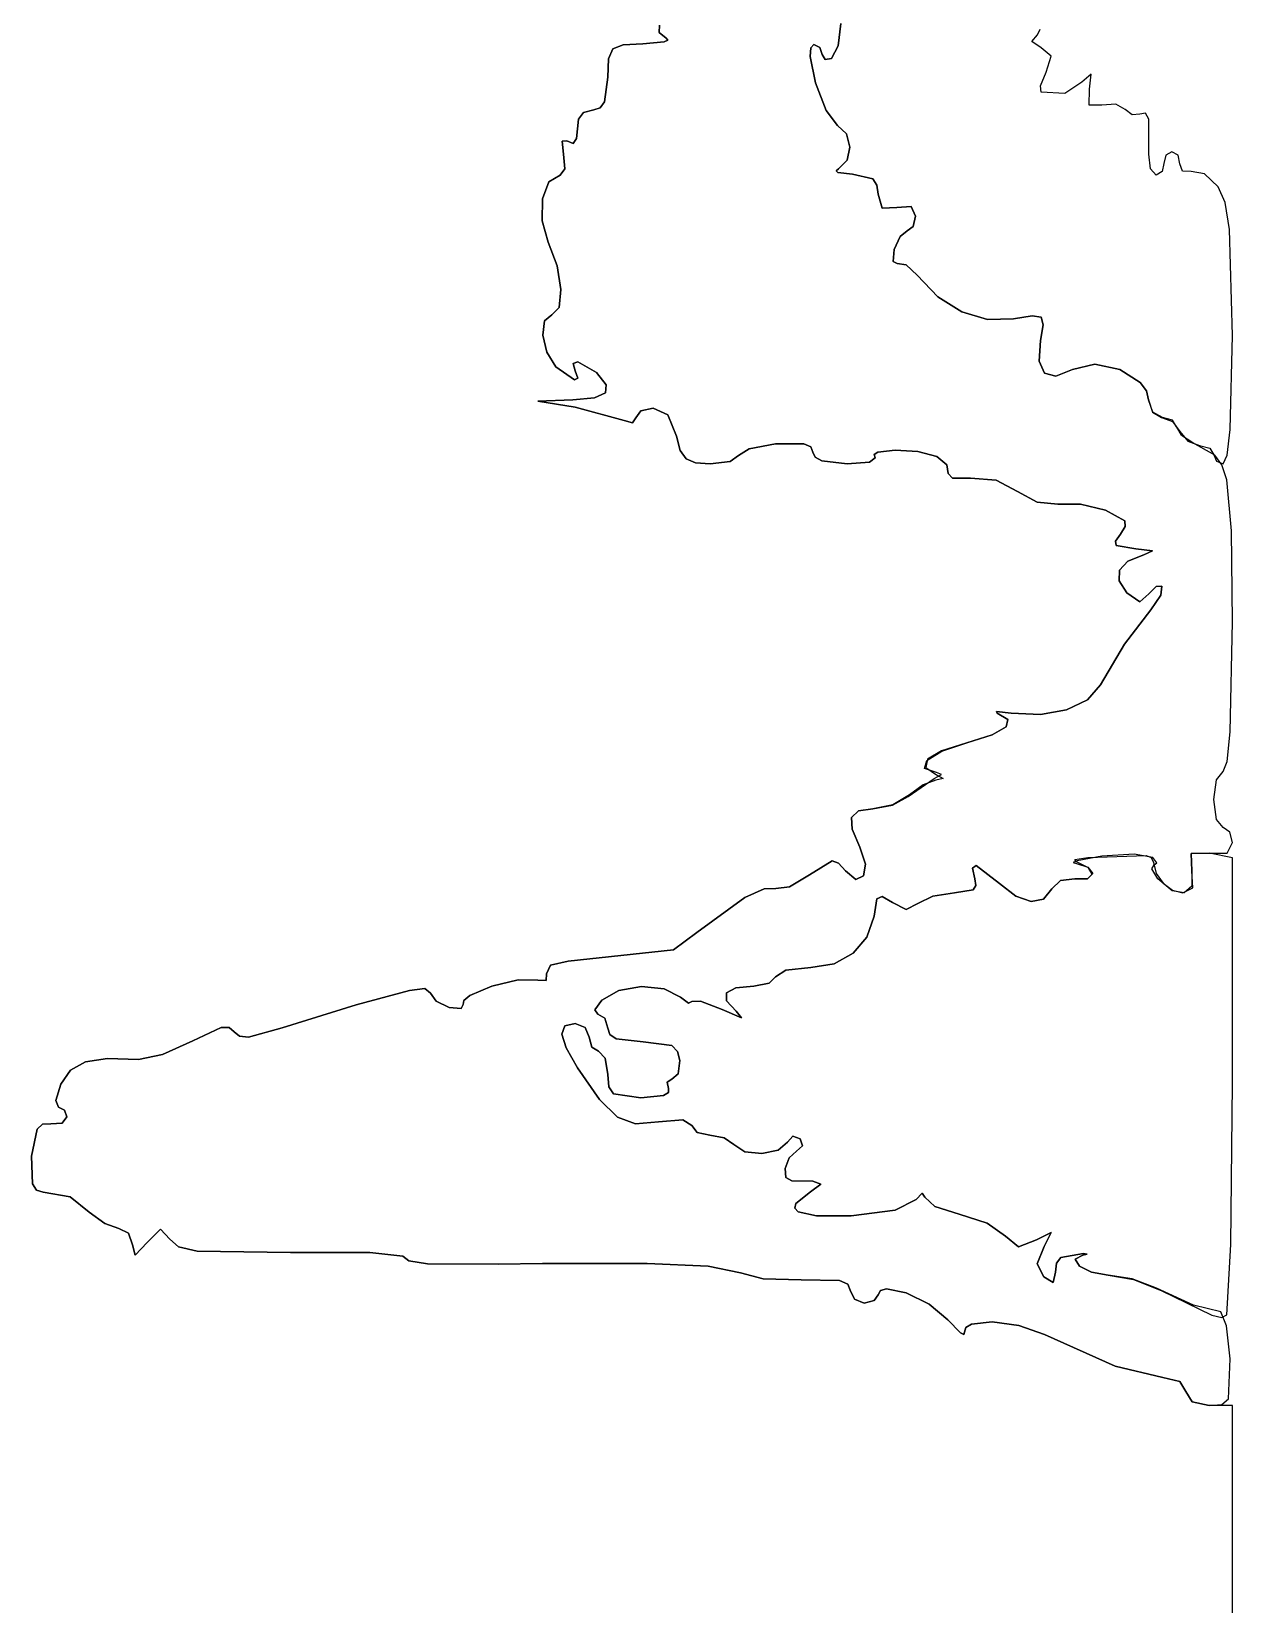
# Model space of a CAD drawing. Extents: x 0 to 397, y 0 to 706.
# Drawn here: x 351.8 to 397.2, y 171.3 to 230.9 of the extents above; entities that cross this region are included whole.
import ezdxf

# ---------------------------------------------------------------- set-up
doc = ezdxf.new("R2010")
doc.units = 0

msp = doc.modelspace()

# ---------------------------------------------------------------- linework, layer by layer
at = {"layer": 'Layer 1', "color": 7}
for points in [[(375.550878, 231.09902), (375.540207, 230.818738), (375.794648, 230.597723), (375.862359, 230.526235), (375.719065, 230.463446), (374.914819, 230.391347), (374.171737, 230.349642), (373.776581, 230.195027), (373.619816, 229.822923), (373.591902, 229.128755), (373.46596, 228.188072), (373.301389, 227.965712), (373.062735, 227.894032), (372.67609, 227.790403), (372.489471, 227.541254), (372.401276, 226.806417), (372.277054, 226.622752), (372.040384, 226.718223), (371.868493, 226.704817), (371.919382, 226.218337), (371.959951, 225.657684), (371.783562, 225.424586), (371.362709, 225.164782), (371.125278, 224.520107), (371.106394, 223.692672), (371.341178, 222.884584), (371.673027, 221.987167), (371.812622, 221.093222), (371.750009, 220.407041), (371.475234, 220.132916), (371.19418, 219.906647), (371.136303, 219.365756), (371.285726, 218.717113), (371.626576, 218.16759), (372.330147, 217.678243), (372.461155, 217.73703), (372.357179, 218.016248), (372.283239, 218.285566), (372.456486, 218.358134), (373.168568, 217.945692), (373.523755, 217.489087), (373.504193, 217.178665), (373.091922, 216.993787), (372.268984, 216.913817), (370.946067, 216.869719), (372.357179, 216.636886), (374.209263, 216.131002), (374.522354, 216.04541), (374.650236, 216.231544), (374.844573, 216.495334), (375.311695, 216.605136), (375.863616, 216.347564), (376.18482, 215.546802), (376.333191, 215.003414), (376.552635, 214.681614), (376.907877, 214.527825), (377.463641, 214.488468), (378.217351, 214.581249), (378.530794, 214.804204), (378.945308, 215.066715), (379.941906, 215.254349), (381.014836, 215.248749), (381.270297, 215.132955), (381.353018, 214.938613), (381.4407, 214.748769), (381.694639, 214.60731), (382.646655, 214.488468), (383.490235, 214.55823), (383.702519, 214.725888), (383.669401, 214.846644), (383.814008, 214.93589), (384.466637, 215.016841), (385.320878, 214.962723), (386.037204, 214.767515), (386.422173, 214.451559), (386.466888, 214.133221), (386.635295, 213.946469), (387.317788, 213.946248), (388.280255, 213.877236), (389.090851, 213.450242), (389.836403, 213.046753), (390.612382, 212.973992), (391.471044, 212.968965), (392.416489, 212.743275), (393.152913, 212.333744), (393.170453, 212.117155), (392.989753, 211.836636), (392.805823, 211.567323), (392.821919, 211.40219), (393.569015, 211.272544), (394.198679, 211.201327), (393.876637, 211.055233), (393.267384, 210.810774), (392.949404, 210.470635), (392.934703, 210.061903), (393.235287, 209.611665), (393.722341, 209.269558), (394.065726, 209.57039), (394.335248, 209.85861), (394.559262, 209.866371), (394.51446, 209.525631), (394.13734, 208.975606), (393.136068, 207.664948), (392.237983, 206.127277), (391.737165, 205.568526), (390.947918, 205.185756), (389.956595, 205.006253), (388.84955, 205.057301), (388.294057, 205.11961), (388.320383, 205.059418), (388.725538, 204.818167), (388.657551, 204.539908), (388.134348, 204.242003), (387.173855, 203.941817), (386.213362, 203.63501), (385.690159, 203.317753), (385.622172, 203.008962), (386.027326, 202.727555), (386.274359, 202.581725), (386.002279, 202.521885), (385.517474, 202.346819), (385.00674, 201.964849), (384.381353, 201.591125), (383.621028, 201.435682), (383.071124, 201.360524), (382.813254, 201.115139), (382.837298, 200.669663), (383.133136, 199.994231), (383.337504, 199.351106), (383.260489, 198.898414), (382.982125, 198.767589), (382.582449, 199.090061), (382.325307, 199.387916), (382.078153, 199.469738), (381.22884, 198.944011), (380.47222, 198.491882), (379.955312, 198.428955), (379.505905, 198.414899), (378.77571, 198.087113), (376.964812, 196.764196), (376.082867, 196.107323), (372.088715, 195.680814), (371.423023, 195.517963), (371.276973, 195.191864), (371.255409, 194.940025), (370.942539, 194.959383), (370.196926, 194.972227), (369.201977, 194.731136), (368.371929, 194.372306), (368.148192, 194.191299), (368.121021, 194.03193), (368.040852, 193.880191), (367.595029, 193.925038), (367.096553, 194.159018), (366.88912, 194.462319), (366.663695, 194.645411), (366.09537, 194.570269), (364.066896, 194.027697), (361.276422, 193.15563), (359.996984, 192.794429), (359.659651, 192.830638), (359.457851, 193.006052), (359.266861, 193.164895), (358.963654, 193.165287), (357.892928, 192.662799), (356.750148, 192.138747), (355.830941, 191.957595), (354.658654, 191.996318), (353.829764, 191.869974), (353.268565, 191.554519), (352.899356, 191.025909), (352.70524, 190.404975), (352.811161, 190.146786), (353.036851, 190.038571), (353.130778, 189.778486), (352.949494, 189.54896), (352.513417, 189.513902), (352.208572, 189.502839), (352.001359, 189.321947), (351.786694, 188.294701), (351.820649, 187.249905), (351.972134, 187.015126), (352.227666, 186.927687), (353.249223, 186.75487), (353.974976, 186.178033), (354.558956, 185.741956), (355.096104, 185.560672), (355.455409, 185.379256), (355.611513, 184.943311), (355.70985, 184.544627), (356.161141, 185.031505), (356.665349, 185.529672), (357.027211, 185.159211), (357.350863, 184.864018), (358.061468, 184.699232), (361.592864, 184.656502), (364.585877, 184.645125), (365.830786, 184.51151), (366.069402, 184.331483), (366.768426, 184.219851), (369.44676, 184.210238), (371.122456, 184.231757), (375.085564, 184.233521), (377.392909, 184.134567), (378.613344, 183.880038), (379.472844, 183.652275), (380.912045, 183.617924), (382.361963, 183.591906), (382.671195, 183.457685), (382.76413, 183.229868), (382.919573, 182.882822), (383.293297, 182.738448), (383.667021, 182.827745), (383.822464, 183.04219), (383.907375, 183.210192), (384.137159, 183.270327), (384.881636, 183.119977), (385.756487, 182.697107), (386.462302, 182.107681), (386.938949, 181.610088), (387.063816, 181.549575), (387.08566, 181.635311), (387.133848, 181.815894), (387.347604, 181.939748), (388.129751, 182.021339), (389.147973, 181.88822), (390.11814, 181.548528), (392.791007, 180.345555), (394.594187, 179.916224), (395.230908, 179.774407), (395.464138, 179.387057), (395.698162, 178.999442), (396.33938, 178.85789), (396.822973, 178.899457), (397.075187, 179.116079), (397.133131, 180.626013), (396.998899, 181.876126), (396.790583, 182.399428), (395.755312, 182.658764), (394.351476, 183.295132), (393.427242, 183.649409), (392.520206, 183.796782), (391.897729, 183.90051), (391.435854, 184.136595), (391.276795, 184.392393), (391.562766, 184.555255), (391.722927, 184.592561), (391.58358, 184.608171), (390.73731, 184.466796), (390.571697, 184.250686), (390.525246, 183.902615), (390.437096, 183.513501), (390.093093, 183.735046), (389.838916, 184.22285), (390.101207, 184.872049), (390.363056, 185.401834), (389.806284, 185.127813), (389.125952, 184.869492), (388.634003, 185.266808), (387.942073, 185.754171), (386.891633, 186.099717), (385.968192, 186.390759), (385.581062, 186.746359), (385.487532, 186.892453), (385.260387, 186.650403), (384.46474, 186.253484), (382.796233, 186.04045), (381.488711, 186.038488), (380.787912, 186.194085), (380.669591, 186.328281), (380.708421, 186.498643), (381.264823, 186.943562), (381.654996, 187.242188), (381.353018, 187.355606), (380.559267, 187.36619), (380.330695, 187.486956), (380.303107, 187.834635), (380.447696, 188.226963), (380.735657, 188.481674), (380.964124, 188.682801), (380.863715, 188.951927), (380.594589, 189.052336), (380.393462, 188.823869), (380.039438, 188.51769), (379.420236, 188.394009), (378.777882, 188.463208), (378.354405, 188.735674), (377.999334, 188.984823), (377.451646, 189.088452), (376.967987, 189.196711), (376.766904, 189.457105), (376.434587, 189.666126), (375.510662, 189.590455), (374.645705, 189.52222), (373.954646, 189.767682), (373.274567, 190.435353), (372.442551, 191.633745), (372.013485, 192.393249), (371.856675, 192.91843), (371.97146, 193.22328), (372.357179, 193.321788), (372.730903, 193.166345), (372.886346, 192.792621), (372.989975, 192.418897), (373.239124, 192.263454), (373.488273, 192.004383), (373.591902, 191.381509), (373.632802, 190.916581), (373.805597, 190.649759), (374.847439, 190.499564), (375.695076, 190.597239), (375.882688, 190.708668), (375.884959, 190.852342), (375.834335, 191.101491), (376.018662, 191.20512), (376.251363, 191.412377), (376.317112, 191.910676), (376.234237, 192.26217), (376.012621, 192.477899), (374.927872, 192.616232), (373.902699, 192.739396), (373.666702, 192.903619), (373.591902, 193.145399), (373.480909, 193.519123), (373.214077, 193.674566), (373.102378, 193.830009), (373.365066, 194.203733), (374.015103, 194.570958), (374.870722, 194.716099), (375.718139, 194.631515), (376.34357, 194.309566), (376.64255, 194.085861), (376.766904, 194.14235), (377.103763, 194.159944), (377.913432, 193.842841), (378.649283, 193.532485), (378.448244, 193.780399), (378.086702, 194.175985), (378.08453, 194.475989), (378.431873, 194.666324), (379.118875, 194.7329), (379.700121, 194.836529), (379.941906, 195.085678), (380.331505, 195.334827), (381.267999, 195.438456), (382.152617, 195.57841), (382.877592, 195.973356), (383.396788, 196.585922), (383.664067, 197.378735), (383.768842, 198.039135), (383.966442, 198.123979), (384.366448, 197.895555), (384.881459, 197.629648), (385.318948, 197.852163), (385.894417, 198.140691), (386.704307, 198.26068), (387.418683, 198.378287), (387.522168, 198.541817), (387.47795, 198.789847), (387.386922, 199.189076), (387.523634, 199.290483), (388.408578, 198.613458), (389.02772, 198.133156), (389.605157, 197.935198), (390.079076, 198.025835), (390.387663, 198.411316), (390.723419, 198.72864), (391.258671, 198.784555), (391.743951, 198.785344), (391.922247, 198.962841), (391.783837, 199.212238), (391.318996, 199.428728), (391.258837, 199.52088), (391.748151, 199.598414), (393.964832, 199.671792), (394.153347, 199.594004), (394.234707, 199.407208), (394.339394, 198.994701), (394.598068, 198.626511), (394.953051, 198.362038), (395.346663, 198.26068), (395.722019, 198.44946), (395.684624, 199.092531), (395.659445, 199.755312), (396.35208, 199.757164), (397.030296, 199.756018), (397.228028, 200.159684), (397.124399, 200.562645), (396.87525, 200.730126), (396.626101, 201.041012), (396.522472, 201.78846), (396.626101, 202.535908), (396.87525, 202.846794), (397.023389, 203.234227), (397.134321, 204.352406), (397.228028, 208.516289), (397.191852, 211.959965), (397.006616, 213.890421), (396.822144, 214.450642), (396.557259, 214.827499), (395.728722, 215.291038), (395.292776, 215.562853), (395.11136, 215.888644), (394.955917, 216.14551), (394.582193, 216.252358), (394.208469, 216.447003), (394.053026, 216.915228), (393.967218, 217.259137), (393.733139, 217.573782), (392.960252, 218.059331), (392.014526, 218.25999), (391.176121, 218.063873), (390.545575, 217.806803), (390.11426, 217.919719), (389.909692, 218.377851), (389.95939, 219.156426), (390.058554, 219.755598), (389.983291, 220.043487), (389.642783, 220.094044), (388.946212, 219.981221), (387.959029, 219.96162), (386.981238, 220.248539), (386.073827, 220.814461), (385.297782, 221.63187), (384.882253, 222.022792), (384.536839, 222.078487), (384.38219, 222.156892), (384.425714, 222.602009), (384.6477, 223.100485), (384.922073, 223.307918), (385.141986, 223.470284), (385.233576, 223.860721), (385.06852, 224.232064), (384.52802, 224.189863), (383.968867, 224.163757), (383.822464, 224.695394), (383.774464, 225.04422), (383.613619, 225.273553), (382.852324, 225.452455), (382.296831, 225.524334), (382.228585, 225.586897), (382.323157, 225.658125), (382.650789, 225.982179), (382.751077, 226.48023), (382.628057, 226.976892), (382.285763, 227.296779), (381.847514, 227.864206), (381.451796, 228.908577), (381.249224, 229.913725), (381.267435, 230.240286), (381.390412, 230.363478), (381.613192, 230.253676), (381.705796, 229.989886), (381.809425, 229.790126), (382.058574, 229.834311), (382.307723, 230.31162), (382.411352, 231.152995)], [(397.228028, 164.838492), (397.228028, 171.848191), (397.228028, 178.85789), (396.346083, 178.85789), (395.699265, 178.999045), (395.464138, 179.387057), (395.230908, 179.774407), (394.594187, 179.916224), (392.791007, 180.345555), (390.11814, 181.548528), (389.147973, 181.88822), (388.129751, 182.021339), (387.347604, 181.939748), (387.133848, 181.815894), (387.08566, 181.635311), (387.063816, 181.549575), (386.938949, 181.610088), (386.462302, 182.107681), (385.756487, 182.697107), (384.881636, 183.119977), (384.137159, 183.270327), (383.907375, 183.210192), (383.822464, 183.04219), (383.667021, 182.827745), (383.293297, 182.738448), (382.919573, 182.882822), (382.76413, 183.229868), (382.671195, 183.457685), (382.361963, 183.591906), (380.912045, 183.617924), (379.472844, 183.652275), (378.613344, 183.880038), (377.392909, 184.134567), (375.085564, 184.233521), (371.122456, 184.231757), (369.44676, 184.210238), (366.768426, 184.219851), (366.069402, 184.331483), (365.830786, 184.51151), (364.585877, 184.645125), (361.592864, 184.656502), (358.061468, 184.699232), (357.350863, 184.864018), (357.027211, 185.159211), (356.665349, 185.529672), (356.161141, 185.031505), (355.70985, 184.544627), (355.611513, 184.943311), (355.455409, 185.379256), (355.096104, 185.560672), (354.558956, 185.741956), (353.974976, 186.178033), (353.249223, 186.75487), (352.227666, 186.927687), (351.972134, 187.015126), (351.820649, 187.249905), (351.786694, 188.294701), (352.001359, 189.321947), (352.208572, 189.502839), (352.513417, 189.513902), (352.949494, 189.54896), (353.130778, 189.778486), (353.036851, 190.038571), (352.811161, 190.146786), (352.70524, 190.404975), (352.899356, 191.025909), (353.268565, 191.554519), (353.829764, 191.869974), (354.658654, 191.996318), (355.830941, 191.957595), (356.750148, 192.138747), (357.892928, 192.662799), (358.963654, 193.165287), (359.266861, 193.164895), (359.457851, 193.006052), (359.659651, 192.830638), (359.996984, 192.794429), (361.276422, 193.15563), (364.066896, 194.027697), (366.09537, 194.570269), (366.663695, 194.645411), (366.88912, 194.462319), (367.096553, 194.159018), (367.595029, 193.925038), (368.040852, 193.880191), (368.121021, 194.03193), (368.148192, 194.191299), (368.371929, 194.372306), (369.201977, 194.731136), (370.196926, 194.972227), (370.942539, 194.959383), (371.255409, 194.940025), (371.276973, 195.191864), (371.423023, 195.517963), (372.088715, 195.680814), (376.082867, 196.107323), (376.964812, 196.764196), (378.77571, 198.087113), (379.505905, 198.414899), (379.955312, 198.428955), (380.47222, 198.491882), (381.22884, 198.944011), (382.078153, 199.469738), (382.325307, 199.387916), (382.582449, 199.090061), (382.982125, 198.767589), (383.260489, 198.898414), (383.337504, 199.351106), (383.133136, 199.994231), (382.837298, 200.669663), (382.813254, 201.115139), (383.071124, 201.360524), (383.621028, 201.435682), (384.364728, 201.5745), (384.949942, 201.908052), (385.945482, 202.585738), (386.213417, 202.744136), (386.027326, 202.818925), (385.568048, 202.969671), (385.666214, 203.266071), (386.231568, 203.61962), (387.173855, 203.941817), (388.134348, 204.242003), (388.657551, 204.539908), (388.725538, 204.818167), (388.320383, 205.059418), (388.294057, 205.11961), (388.84955, 205.057301), (389.956595, 205.006253), (390.947918, 205.185756), (391.737165, 205.568526), (392.237983, 206.127277), (393.136068, 207.664948), (394.13734, 208.975606), (394.51446, 209.525631), (394.559262, 209.866371), (394.335248, 209.85861), (394.065726, 209.57039), (393.722341, 209.269558), (393.235287, 209.611665), (392.934703, 210.061903), (392.949404, 210.470635), (393.267384, 210.810774), (393.876637, 211.055233), (394.198679, 211.201327), (393.569015, 211.272544), (392.821919, 211.40219), (392.805823, 211.567323), (392.989753, 211.836636), (393.170453, 212.117155), (393.152913, 212.333744), (392.416489, 212.743275), (391.471044, 212.968965), (390.612382, 212.973992), (389.836403, 213.046753), (389.090851, 213.450242), (388.280255, 213.877236), (387.317788, 213.946248), (386.635295, 213.946469), (386.466888, 214.133221), (386.422173, 214.451559), (386.037204, 214.767515), (385.320878, 214.962723), (384.466637, 215.016841), (383.814008, 214.93589), (383.669401, 214.846644), (383.702519, 214.725888), (383.490235, 214.55823), (382.646655, 214.488468), (381.694639, 214.60731), (381.4407, 214.748769), (381.353018, 214.938613), (381.270297, 215.132955), (381.014836, 215.248749), (379.941906, 215.254349), (378.945308, 215.066715), (378.530794, 214.804204), (378.217351, 214.581249), (377.463641, 214.488468), (376.907877, 214.527825), (376.552635, 214.681614), (376.333191, 215.003414), (376.18482, 215.546802), (375.863616, 216.347564), (375.311695, 216.605136), (374.844573, 216.495334), (374.650236, 216.231544), (374.522354, 216.04541), (374.209263, 216.131002), (372.357179, 216.636886), (370.946067, 216.869719), (372.268984, 216.913817), (373.091922, 216.993787), (373.504193, 217.178665), (373.523755, 217.489087), (373.168568, 217.945692), (372.456486, 218.358134), (372.283239, 218.285566), (372.357179, 218.016248), (372.461155, 217.73703), (372.330147, 217.678243), (371.626576, 218.16759), (371.285726, 218.717113), (371.136303, 219.365756), (371.19418, 219.906647), (371.475234, 220.132916), (371.750009, 220.407041), (371.812622, 221.093222), (371.673027, 221.987167), (371.341178, 222.884584), (371.106394, 223.692672), (371.125278, 224.520107), (371.362709, 225.164782), (371.783562, 225.424586), (371.959951, 225.657684), (371.919382, 226.218337), (371.868493, 226.704817), (372.040384, 226.718223), (372.277054, 226.622752), (372.401276, 226.806417), (372.489471, 227.541254), (372.67609, 227.790403), (373.062735, 227.894032), (373.301389, 227.965712), (373.46596, 228.188072), (373.591902, 229.128755), (373.619816, 229.822923), (373.776581, 230.195027), (374.171737, 230.349642), (374.914819, 230.391347), (375.719065, 230.463446), (375.862359, 230.526235), (375.794648, 230.597723), (375.540207, 230.818738), (375.550878, 231.09902)], [(382.411352, 231.152995), (382.307723, 230.31162), (382.058574, 229.834311), (381.809425, 229.790126), (381.705796, 229.989886), (381.613192, 230.253676), (381.390412, 230.363478), (381.267435, 230.240286), (381.249224, 229.913725), (381.451796, 228.908577), (381.847514, 227.864206), (382.285763, 227.296779), (382.628057, 226.976892), (382.751077, 226.48023), (382.650789, 225.982179), (382.323157, 225.658125), (382.228585, 225.586897), (382.296831, 225.524334), (382.852324, 225.452455), (383.613619, 225.273553), (383.774464, 225.04422), (383.822464, 224.695394), (383.968867, 224.163757), (384.52802, 224.189863), (385.06852, 224.232064), (385.233576, 223.860721), (385.141986, 223.470284), (384.922073, 223.307918), (384.6477, 223.100485), (384.425714, 222.602009), (384.38219, 222.156892), (384.536839, 222.078487), (384.882253, 222.022792), (385.297782, 221.63187), (386.073827, 220.814461), (386.981238, 220.248539), (387.959029, 219.96162), (388.946212, 219.981221), (389.642783, 220.094044), (389.983291, 220.043487), (390.058554, 219.755598), (389.95939, 219.156426), (389.909692, 218.377851), (390.11426, 217.919719), (390.545575, 217.806803), (391.176121, 218.063873), (392.014526, 218.25999), (392.960252, 218.059331), (393.733139, 217.573782), (393.967218, 217.259137), (394.053026, 216.915228), (394.1974, 216.447003), (394.544446, 216.252358), (394.951155, 216.096915), (395.239066, 215.723191), (395.541, 215.349467), (395.982369, 215.194024), (396.36381, 215.090395), (396.522472, 214.841246), (396.626101, 214.592097), (396.87525, 214.488468), (397.022347, 214.825305), (397.133395, 215.791718), (397.228028, 219.348691), (397.116109, 223.359335), (396.950612, 224.378687), (396.689336, 224.978675), (396.166387, 225.467228), (395.665927, 225.561817), (395.338064, 225.565521), (395.234832, 225.841217), (395.16851, 226.169918), (394.934971, 226.306531), (394.700285, 226.176929), (394.631229, 225.865559), (394.566274, 225.554056), (394.341246, 225.424586), (394.120936, 225.657684), (394.066784, 226.218337), (394.065682, 227.541519), (393.939834, 227.768928), (393.72459, 227.732812), (393.424949, 227.698858), (393.165789, 227.902499), (392.813144, 228.105787), (392.288783, 228.070421), (391.801773, 228.062572), (391.815355, 228.673319), (391.87665, 229.24601), (391.521491, 228.943194), (390.882654, 228.507513), (389.983732, 228.555491), (389.962036, 228.795512), (390.17529, 229.310436), (390.363277, 229.922241), (389.981615, 230.241417), (389.628528, 230.47306), (389.849323, 230.7346), (389.954089, 230.941308)], [(392.289136, 199.648156), (391.34938, 199.474986), (391.204625, 199.41018), (391.318996, 199.371931), (391.755074, 199.236949), (391.936358, 198.986344), (391.737347, 198.789935), (391.258671, 198.784555), (390.723419, 198.72864), (390.387663, 198.411316), (390.079076, 198.025835), (389.605157, 197.935198), (389.02772, 198.133156), (388.408578, 198.613458), (387.523634, 199.290483), (387.386922, 199.189076), (387.47795, 198.789847), (387.522168, 198.541817), (387.418683, 198.378287), (386.704307, 198.26068), (385.894417, 198.140691), (385.318948, 197.852163), (384.881459, 197.629648), (384.366448, 197.895555), (383.966442, 198.123979), (383.768842, 198.039135), (383.664067, 197.378735), (383.396788, 196.585922), (382.877592, 195.973356), (382.152617, 195.57841), (381.267999, 195.438456), (380.331505, 195.334827), (379.941906, 195.085678), (379.700121, 194.836529), (379.118875, 194.7329), (378.431873, 194.666324), (378.08453, 194.475989), (378.086702, 194.175985), (378.448244, 193.780399), (378.649283, 193.532485), (377.913432, 193.842841), (377.103763, 194.159944), (376.766904, 194.14235), (376.64255, 194.085861), (376.34357, 194.309566), (375.718139, 194.631515), (374.870722, 194.716099), (374.015103, 194.570958), (373.365066, 194.203733), (373.102378, 193.830009), (373.214077, 193.674566), (373.480909, 193.519123), (373.591902, 193.145399), (373.666702, 192.903619), (373.902699, 192.739396), (374.927872, 192.616232), (376.012621, 192.477899), (376.234237, 192.26217), (376.317112, 191.910676), (376.251363, 191.412377), (376.018662, 191.20512), (375.834335, 191.101491), (375.884959, 190.852342), (375.882688, 190.708668), (375.695076, 190.597239), (374.847439, 190.499564), (373.805597, 190.649759), (373.632802, 190.916581), (373.591902, 191.381509), (373.488273, 192.004383), (373.239124, 192.263454), (372.989975, 192.418897), (372.886346, 192.792621), (372.730903, 193.166345), (372.357179, 193.321788), (371.97146, 193.22328), (371.856675, 192.91843), (372.013485, 192.393249), (372.442551, 191.633745), (373.274567, 190.435353), (373.954646, 189.767682), (374.645705, 189.52222), (375.510662, 189.590455), (376.434587, 189.666126), (376.766904, 189.457105), (376.967987, 189.196711), (377.451646, 189.088452), (377.999334, 188.984823), (378.354405, 188.735674), (378.777882, 188.463208), (379.420236, 188.394009), (380.039438, 188.51769), (380.393462, 188.823869), (380.594589, 189.052336), (380.863715, 188.951927), (380.964124, 188.682801), (380.735657, 188.481674), (380.447696, 188.226963), (380.303107, 187.834635), (380.330695, 187.486956), (380.559267, 187.36619), (381.353018, 187.355606), (381.654996, 187.242188), (381.264823, 186.943562), (380.708421, 186.498643), (380.669591, 186.328281), (380.787912, 186.194085), (381.488711, 186.038488), (382.796233, 186.04045), (384.46474, 186.253484), (385.260387, 186.650403), (385.487532, 186.892453), (385.581062, 186.746359), (385.968192, 186.390759), (386.891633, 186.099717), (387.942073, 185.754171), (388.634003, 185.266808), (389.125952, 184.869492), (389.806284, 185.127813), (390.363056, 185.401834), (390.101207, 184.872049), (389.838916, 184.22285), (390.093093, 183.735046), (390.437096, 183.513501), (390.525246, 183.902615), (390.571697, 184.250686), (390.73731, 184.466796), (391.58358, 184.608171), (391.722927, 184.592561), (391.562766, 184.555255), (391.276795, 184.392393), (391.435854, 184.136595), (391.897729, 183.90051), (392.520206, 183.796782), (393.479056, 183.626567), (394.527865, 183.217168), (396.446316, 182.277764), (396.817687, 182.194867), (397.013539, 182.289009), (397.164969, 184.949881), (397.228028, 191.04637), (397.228028, 199.589595), (396.35208, 199.757164), (395.659445, 199.755312), (395.684624, 199.092531), (395.687959, 198.514763), (395.404122, 198.254727), (394.94083, 198.337922), (394.405804, 198.789847), (394.18082, 199.163571), (394.256932, 199.319014), (394.363338, 199.400109), (394.211776, 199.595239), (393.508822, 199.724621), (392.289136, 199.648156)]]:
    msp.add_lwpolyline(points, dxfattribs=at)

doc.saveas('drawing.dxf')
